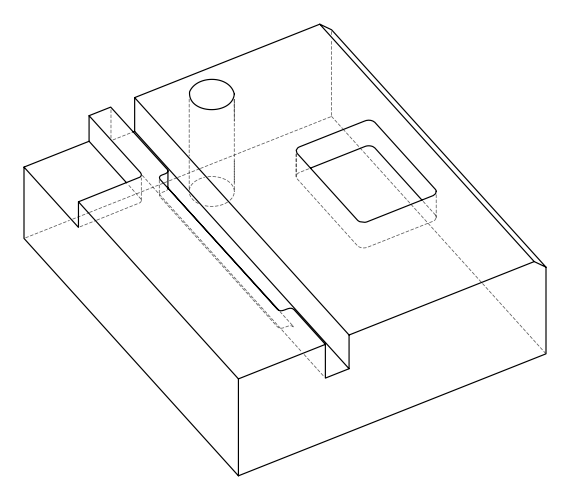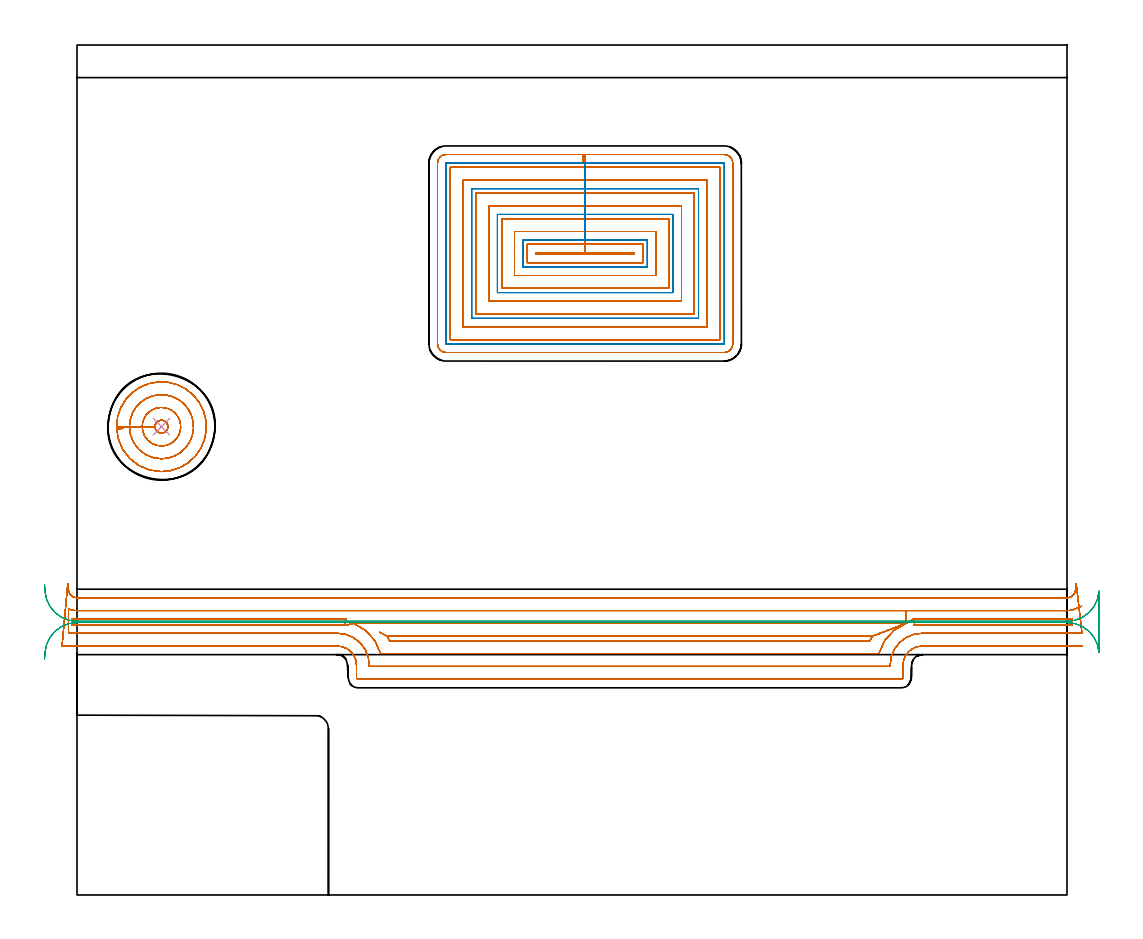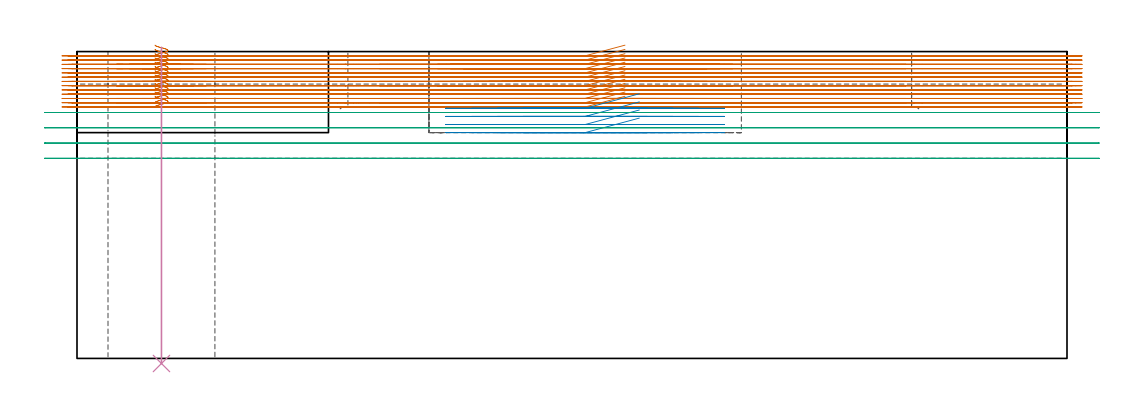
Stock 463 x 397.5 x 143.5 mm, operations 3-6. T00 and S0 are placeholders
(PLAN: 6 operations, 5 tool changes, 245.6 min)
(1 AREA_MILL | FG_CHAMFER_SURFACE | UGT0205_001 | 22.46 min | 53484 mm3)
(2 MILL_CORNER_NOTCH_RECTANGULAR | CORNER_NOTCH_RECTANGULAR | NXT0201_011 | Follow Part, ap 3, ae 75% | 36.43 min | 374526 mm3)
(3 MILL_OPEN_POCKET | POCKET_OPEN | NXT0201_009 | Follow Part, ap 2, ae 75% | 167.72 min | 902905 mm3)
(4 MILL_RECTANGULAR_POCKET | POCKET_RECTANGULAR_STRAIGHT | NXT0201_012 | Follow Part, ap 4, ae 75% | 9.87 min | 175815 mm3)
(5 MILL_RECTANGULAR_SLOT | SLOT_RECTANGULAR | UGT0201_018 | Follow Part, ap 7.5, ae 75% | 8.48 min | 340016 mm3)
(6 INDEXABLE_INSERT_DRILL_THROUGH_HOLE_FROM_SOLID | STEP1HOLE | NXT0302_038 | 0.59 min | 230936 mm3)
(TOOL UGT0205_001 | Chamfer Mill 20 x 3 x 45 deg. | D20 FL50 Z2)
(TOOL NXT0201_011 | ENDMILL 12mm [2P460-1200-NA 1630] | D12 FL38 Z6)
(TOOL NXT0201_009 | ENDMILL 8mm [2P460-0800-NA 1630] | D8 FL26 Z6)
(TOOL NXT0201_012 | ENDMILL 16mm [2P460-1600-NA 1630] | D16 FL38 Z6)
(TOOL UGT0201_018 | End mill 30 mm | D30 FL50 Z4)
(TOOL NXT0302_038 | Index. Insert Drill 50mm [880-D5000L50-04] | D50 PA176 FL200 Z2)
(OP 3 MILL_OPEN_POCKET)
G17 G21 G94 G90
T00 M6
G54
G17 G0 G90 X36.501 Y218.75 S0 M3
G43 Z153.5 H1
Z146.5
G94 G1 X36.609 Y218.161 Z146.339 F250.
X36.835 Y217.6 Z146.177
X37.169 Y217.096 Z146.015
X37.596 Y216.669 Z145.854
X38.1 Y216.335 Z145.692
X38.661 Y216.109 Z145.53
X39.255 Y216. Z145.368
X39.5 Z145.302
X39.745 Z145.236
X40.339 Y216.109 Z145.074
X40.9 Y216.335 Z144.913
X41.404 Y216.669 Z144.751
X41.831 Y217.096 Z144.589
X42.165 Y217.6 Z144.427
X42.391 Y218.161 Z144.265
X42.5 Y218.755 Z144.103
Y219.245 Z143.972
X42.391 Y219.839 Z143.81
X42.165 Y220.4 Z143.648
X41.831 Y220.904 Z143.486
X41.404 Y221.331 Z143.324
X40.9 Y221.665 Z143.162
X40.339 Y221.891 Z143.
X39.745 Y222. Z142.838
X39.5 Z142.772
X39.255 Z142.707
X38.661 Y221.891 Z142.545
X38.1 Y221.665 Z142.383
X37.596 Y221.331 Z142.221
X37.169 Y220.904 Z142.059
X36.835 Y220.4 Z141.897
X36.609 Y219.839 Z141.735
X36.5 Y219.245 Z141.573
Y219. Z141.508
G3 X39.5 Y216. R3. F500.
X36.5 Y219. R-3.
G1 X30.5
G3 X39.5 Y210. R9.
X30.5 Y219. R-9.
G1 X24.5
G3 X39.5 Y204. R15.
X24.5 Y219. R-15.
G1 X18.5
G3 X39.5 Y198. R21.
X18.5 Y219. R-21.
X18.524 Y218. R21.
G1 X21.52 Y218.143 F250.
G0 X36.501 Y218.75 Z144.508
G1 X36.609 Y218.161 Z144.347
X36.835 Y217.6 Z144.185
X37.169 Y217.096 Z144.023
X37.596 Y216.669 Z143.861
X38.1 Y216.335 Z143.699
X38.661 Y216.109 Z143.537
X39.255 Y216. Z143.375
X39.5 Z143.31
X39.745 Z143.244
X40.339 Y216.109 Z143.082
X40.9 Y216.335 Z142.92
X41.404 Y216.669 Z142.758
X41.831 Y217.096 Z142.596
X42.165 Y217.6 Z142.434
X42.391 Y218.161 Z142.273
X42.5 Y218.755 Z142.111
Y219.245 Z141.979
X42.391 Y219.839 Z141.817
X42.165 Y220.4 Z141.655
X41.831 Y220.904 Z141.494
X41.404 Y221.331 Z141.332
X40.9 Y221.665 Z141.17
X40.339 Y221.891 Z141.008
X39.745 Y222. Z140.846
X39.5 Z140.78
X39.255 Z140.714
X38.661 Y221.891 Z140.553
X38.1 Y221.665 Z140.391
X37.596 Y221.331 Z140.229
X37.169 Y220.904 Z140.067
X36.835 Y220.4 Z139.905
X36.609 Y219.839 Z139.743
X36.5 Y219.245 Z139.581
Y219. Z139.515
G3 X39.5 Y216. R3. F500.
X36.5 Y219. R-3.
G1 X30.5
G3 X39.5 Y210. R9.
X30.5 Y219. R-9.
G1 X24.5
G3 X39.5 Y204. R15.
X24.5 Y219. R-15.
G1 X18.5
G3 X39.5 Y198. R21.
X18.5 Y219. R-21.
X18.524 Y218. R21.
G1 X21.52 Y218.143 F250.
G0 X36.501 Y218.75 Z142.515
G1 X36.609 Y218.161 Z142.355
X36.835 Y217.6 Z142.193
X37.169 Y217.096 Z142.031
X37.596 Y216.669 Z141.869
X38.1 Y216.335 Z141.707
X38.661 Y216.109 Z141.545
X39.255 Y216. Z141.383
X39.5 Z141.317
X39.745 Z141.252
X40.339 Y216.109 Z141.09
X40.9 Y216.335 Z140.928
X41.404 Y216.669 Z140.766
X41.831 Y217.096 Z140.604
X42.165 Y217.6 Z140.442
X42.391 Y218.161 Z140.28
X42.5 Y218.755 Z140.118
Y219.245 Z139.987
X42.391 Y219.839 Z139.825
X42.165 Y220.4 Z139.663
X41.831 Y220.904 Z139.501
X41.404 Y221.331 Z139.339
X40.9 Y221.665 Z139.177
X40.339 Y221.891 Z139.015
X39.745 Y222. Z138.854
X39.5 Z138.788
X39.255 Z138.722
X38.661 Y221.891 Z138.56
X38.1 Y221.665 Z138.398
X37.596 Y221.331 Z138.236
X37.169 Y220.904 Z138.074
X36.835 Y220.4 Z137.913
X36.609 Y219.839 Z137.751
X36.5 Y219.245 Z137.589
Y219. Z137.523
G3 X39.5 Y216. R3. F500.
X36.5 Y219. R-3.
G1 X30.5
G3 X39.5 Y210. R9.
X30.5 Y219. R-9.
G1 X24.5
G3 X39.5 Y204. R15.
X24.5 Y219. R-15.
G1 X18.5
G3 X39.5 Y198. R21.
X18.5 Y219. R-21.
X18.524 Y218. R21.
G1 X21.52 Y218.143 F250.
G0 X36.501 Y218.75 Z140.523
G1 X36.609 Y218.161 Z140.362
X36.835 Y217.6 Z140.2
X37.169 Y217.096 Z140.039
X37.596 Y216.669 Z139.877
X38.1 Y216.335 Z139.715
X38.661 Y216.109 Z139.553
X39.255 Y216. Z139.391
X39.5 Z139.325
X39.745 Z139.26
X40.339 Y216.109 Z139.098
X40.9 Y216.335 Z138.936
X41.404 Y216.669 Z138.774
X41.831 Y217.096 Z138.612
X42.165 Y217.6 Z138.45
X42.391 Y218.161 Z138.288
X42.5 Y218.755 Z138.126
Y219.245 Z137.995
X42.391 Y219.839 Z137.833
X42.165 Y220.4 Z137.671
X41.831 Y220.904 Z137.509
X41.404 Y221.331 Z137.347
X40.9 Y221.665 Z137.185
X40.339 Y221.891 Z137.023
X39.745 Y222. Z136.861
X39.5 Z136.796
X39.255 Z136.73
X38.661 Y221.891 Z136.568
X38.1 Y221.665 Z136.406
X37.596 Y221.331 Z136.244
X37.169 Y220.904 Z136.082
X36.835 Y220.4 Z135.92
X36.609 Y219.839 Z135.758
X36.5 Y219.245 Z135.596
Y219. Z135.531
G3 X39.5 Y216. R3. F500.
X36.5 Y219. R-3.
G1 X30.5
G3 X39.5 Y210. R9.
X30.5 Y219. R-9.
G1 X24.5
G3 X39.5 Y204. R15.
X24.5 Y219. R-15.
G1 X18.5
G3 X39.5 Y198. R21.
X18.5 Y219. R-21.
X18.524 Y218. R21.
G1 X21.52 Y218.143 F250.
G0 X36.501 Y218.75 Z138.531
G1 X36.609 Y218.161 Z138.37
X36.835 Y217.6 Z138.208
X37.169 Y217.096 Z138.046
X37.596 Y216.669 Z137.884
X38.1 Y216.335 Z137.722
X38.661 Y216.109 Z137.561
X39.255 Y216. Z137.399
X39.5 Z137.333
X39.745 Z137.267
X40.339 Y216.109 Z137.105
X40.9 Y216.335 Z136.943
X41.404 Y216.669 Z136.781
X41.831 Y217.096 Z136.62
X42.165 Y217.6 Z136.458
X42.391 Y218.161 Z136.296
X42.5 Y218.755 Z136.134
Y219.245 Z136.002
X42.391 Y219.839 Z135.84
X42.165 Y220.4 Z135.679
X41.831 Y220.904 Z135.517
X41.404 Y221.331 Z135.355
X40.9 Y221.665 Z135.193
X40.339 Y221.891 Z135.031
X39.745 Y222. Z134.869
X39.5 Z134.803
X39.255 Z134.738
X38.661 Y221.891 Z134.576
X38.1 Y221.665 Z134.414
X37.596 Y221.331 Z134.252
X37.169 Y220.904 Z134.09
X36.835 Y220.4 Z133.928
X36.609 Y219.839 Z133.766
X36.5 Y219.245 Z133.604
Y219. Z133.538
G3 X39.5 Y216. R3. F500.
X36.5 Y219. R-3.
G1 X30.5
G3 X39.5 Y210. R9.
X30.5 Y219. R-9.
G1 X24.5
G3 X39.5 Y204. R15.
X24.5 Y219. R-15.
G1 X18.5
G3 X39.5 Y198. R21.
X18.5 Y219. R-21.
X18.524 Y218. R21.
G1 X21.52 Y218.143 F250.
G0 X36.501 Y218.75 Z136.538
G1 X36.609 Y218.161 Z136.378
X36.835 Y217.6 Z136.216
X37.169 Y217.096 Z136.054
X37.596 Y216.669 Z135.892
X38.1 Y216.335 Z135.73
X38.661 Y216.109 Z135.568
X39.255 Y216. Z135.406
X39.5 Z135.341
X39.745 Z135.275
X40.339 Y216.109 Z135.113
X40.9 Y216.335 Z134.951
X41.404 Y216.669 Z134.789
X41.831 Y217.096 Z134.627
X42.165 Y217.6 Z134.465
X42.391 Y218.161 Z134.303
X42.5 Y218.755 Z134.141
Y219.245 Z134.01
X42.391 Y219.839 Z133.848
X42.165 Y220.4 Z133.686
X41.831 Y220.904 Z133.524
X41.404 Y221.331 Z133.362
X40.9 Y221.665 Z133.2
X40.339 Y221.891 Z133.039
X39.745 Y222. Z132.877
X39.5 Z132.811
X39.255 Z132.745
X38.661 Y221.891 Z132.583
X38.1 Y221.665 Z132.421
X37.596 Y221.331 Z132.259
X37.169 Y220.904 Z132.098
X36.835 Y220.4 Z131.936
X36.609 Y219.839 Z131.774
X36.5 Y219.245 Z131.612
Y219. Z131.546
G3 X39.5 Y216. R3. F500.
X36.5 Y219. R-3.
G1 X30.5
G3 X39.5 Y210. R9.
X30.5 Y219. R-9.
G1 X24.5
G3 X39.5 Y204. R15.
X24.5 Y219. R-15.
G1 X18.5
G3 X39.5 Y198. R21.
X18.5 Y219. R-21.
X18.524 Y218. R21.
G1 X21.52 Y218.143 F250.
G0 X36.501 Y218.75 Z134.546
G1 X36.609 Y218.161 Z134.386
X36.835 Y217.6 Z134.224
X37.169 Y217.096 Z134.062
X37.596 Y216.669 Z133.9
X38.1 Y216.335 Z133.738
X38.661 Y216.109 Z133.576
X39.255 Y216. Z133.414
X39.5 Z133.348
X39.745 Z133.283
X40.339 Y216.109 Z133.121
X40.9 Y216.335 Z132.959
X41.404 Y216.669 Z132.797
X41.831 Y217.096 Z132.635
X42.165 Y217.6 Z132.473
X42.391 Y218.161 Z132.311
X42.5 Y218.755 Z132.149
Y219.245 Z132.018
X42.391 Y219.839 Z131.856
X42.165 Y220.4 Z131.694
X41.831 Y220.904 Z131.532
X41.404 Y221.331 Z131.37
X40.9 Y221.665 Z131.208
X40.339 Y221.891 Z131.046
X39.745 Y222. Z130.884
X39.5 Z130.819
X39.255 Z130.753
X38.661 Y221.891 Z130.591
X38.1 Y221.665 Z130.429
X37.596 Y221.331 Z130.267
X37.169 Y220.904 Z130.105
X36.835 Y220.4 Z129.943
X36.609 Y219.839 Z129.781
X36.5 Y219.245 Z129.619
Y219. Z129.554
G3 X39.5 Y216. R3. F500.
X36.5 Y219. R-3.
G1 X30.5
G3 X39.5 Y210. R9.
X30.5 Y219. R-9.
G1 X24.5
G3 X39.5 Y204. R15.
X24.5 Y219. R-15.
G1 X18.5
G3 X39.5 Y198. R21.
X18.5 Y219. R-21.
X18.524 Y218. R21.
G1 X21.52 Y218.143 F250.
G0 X36.501 Y218.75 Z132.554
G1 X36.609 Y218.161 Z132.393
X36.835 Y217.6 Z132.231
X37.169 Y217.096 Z132.069
X37.596 Y216.669 Z131.907
X38.1 Y216.335 Z131.746
X38.661 Y216.109 Z131.584
X39.255 Y216. Z131.422
X39.5 Z131.356
X39.745 Z131.29
X40.339 Y216.109 Z131.128
X40.9 Y216.335 Z130.966
X41.404 Y216.669 Z130.805
X41.831 Y217.096 Z130.643
X42.165 Y217.6 Z130.481
X42.391 Y218.161 Z130.319
X42.5 Y218.755 Z130.157
Y219.245 Z130.025
X42.391 Y219.839 Z129.864
X42.165 Y220.4 Z129.702
X41.831 Y220.904 Z129.54
X41.404 Y221.331 Z129.378
X40.9 Y221.665 Z129.216
X40.339 Y221.891 Z129.054
X39.745 Y222. Z128.892
X39.5 Z128.826
X39.255 Z128.761
X38.661 Y221.891 Z128.599
X38.1 Y221.665 Z128.437
X37.596 Y221.331 Z128.275
X37.169 Y220.904 Z128.113
X36.835 Y220.4 Z127.951
X36.609 Y219.839 Z127.789
X36.5 Y219.245 Z127.627
Y219. Z127.562
G3 X39.5 Y216. R3. F500.
X36.5 Y219. R-3.
G1 X30.5
G3 X39.5 Y210. R9.
X30.5 Y219. R-9.
G1 X24.5
G3 X39.5 Y204. R15.
X24.5 Y219. R-15.
G1 X18.5
G3 X39.5 Y198. R21.
X18.5 Y219. R-21.
X18.524 Y218. R21.
G1 X21.52 Y218.143 F250.
G0 X36.501 Y218.75 Z130.562
G1 X36.609 Y218.161 Z130.401
X36.835 Y217.6 Z130.239
X37.169 Y217.096 Z130.077
X37.596 Y216.669 Z129.915
X38.1 Y216.335 Z129.753
X38.661 Y216.109 Z129.591
X39.255 Y216. Z129.429
X39.5 Z129.364
X39.745 Z129.298
X40.339 Y216.109 Z129.136
X40.9 Y216.335 Z128.974
X41.404 Y216.669 Z128.812
X41.831 Y217.096 Z128.65
X42.165 Y217.6 Z128.488
X42.391 Y218.161 Z128.326
X42.5 Y218.755 Z128.165
Y219.245 Z128.033
X42.391 Y219.839 Z127.871
X42.165 Y220.4 Z127.709
X41.831 Y220.904 Z127.547
X41.404 Y221.331 Z127.385
X40.9 Y221.665 Z127.224
X40.339 Y221.891 Z127.062
X39.745 Y222. Z126.9
X39.5 Z126.834
X39.255 Z126.768
X38.661 Y221.891 Z126.606
X38.1 Y221.665 Z126.445
X37.596 Y221.331 Z126.283
X37.169 Y220.904 Z126.121
X36.835 Y220.4 Z125.959
X36.609 Y219.839 Z125.797
X36.5 Y219.245 Z125.635
Y219. Z125.569
G3 X39.5 Y216. R3. F500.
X36.5 Y219. R-3.
G1 X30.5
G3 X39.5 Y210. R9.
X30.5 Y219. R-9.
G1 X24.5
G3 X39.5 Y204. R15.
X24.5 Y219. R-15.
G1 X18.5
G3 X39.5 Y198. R21.
X18.5 Y219. R-21.
X18.524 Y218. R21.
G1 X21.52 Y218.143 F250.
G0 X36.501 Y218.75 Z128.569
G1 X36.609 Y218.161 Z128.409
X36.835 Y217.6 Z128.247
X37.169 Y217.096 Z128.085
X37.596 Y216.669 Z127.923
X38.1 Y216.335 Z127.761
X38.661 Y216.109 Z127.599
X39.255 Y216. Z127.437
X39.5 Z127.371
X39.745 Z127.306
X40.339 Y216.109 Z127.144
X40.9 Y216.335 Z126.982
X41.404 Y216.669 Z126.82
X41.831 Y217.096 Z126.658
X42.165 Y217.6 Z126.496
X42.391 Y218.161 Z126.334
X42.5 Y218.755 Z126.172
Y219.245 Z126.041
X42.391 Y219.839 Z125.879
X42.165 Y220.4 Z125.717
X41.831 Y220.904 Z125.555
X41.404 Y221.331 Z125.393
X40.9 Y221.665 Z125.231
X40.339 Y221.891 Z125.069
X39.745 Y222. Z124.907
X39.5 Z124.842
X39.255 Z124.776
X38.661 Y221.891 Z124.614
X38.1 Y221.665 Z124.452
X37.596 Y221.331 Z124.29
X37.169 Y220.904 Z124.128
X36.835 Y220.4 Z123.966
X36.609 Y219.839 Z123.805
X36.5 Y219.245 Z123.643
Y219. Z123.577
G3 X39.5 Y216. R3. F500.
X36.5 Y219. R-3.
G1 X30.5
G3 X39.5 Y210. R9.
X30.5 Y219. R-9.
G1 X24.5
G3 X39.5 Y204. R15.
X24.5 Y219. R-15.
G1 X18.5
G3 X39.5 Y198. R21.
X18.5 Y219. R-21.
X18.524 Y218. R21.
G1 X21.52 Y218.143 F250.
G0 X36.501 Y218.75 Z126.577
G1 X36.609 Y218.161 Z126.416
X36.835 Y217.6 Z126.254
X37.169 Y217.096 Z126.092
X37.596 Y216.669 Z125.931
X38.1 Y216.335 Z125.769
X38.661 Y216.109 Z125.607
X39.255 Y216. Z125.445
X39.5 Z125.379
X39.745 Z125.313
X40.339 Y216.109 Z125.151
X40.9 Y216.335 Z124.99
X41.404 Y216.669 Z124.828
X41.831 Y217.096 Z124.666
X42.165 Y217.6 Z124.504
X42.391 Y218.161 Z124.342
X42.5 Y218.755 Z124.18
Y219.245 Z124.049
X42.391 Y219.839 Z123.887
X42.165 Y220.4 Z123.725
X41.831 Y220.904 Z123.563
X41.404 Y221.331 Z123.401
X40.9 Y221.665 Z123.239
X40.339 Y221.891 Z123.077
X39.745 Y222. Z122.915
X39.5 Z122.849
X39.255 Z122.784
X38.661 Y221.891 Z122.622
X38.1 Y221.665 Z122.46
X37.596 Y221.331 Z122.298
X37.169 Y220.904 Z122.136
X36.835 Y220.4 Z121.974
X36.609 Y219.839 Z121.812
X36.5 Y219.245 Z121.65
Y219. Z121.585
G3 X39.5 Y216. R3. F500.
X36.5 Y219. R-3.
G1 X30.5
G3 X39.5 Y210. R9.
X30.5 Y219. R-9.
G1 X24.5
G3 X39.5 Y204. R15.
X24.5 Y219. R-15.
G1 X18.5
G3 X39.5 Y198. R21.
X18.5 Y219. R-21.
X18.524 Y218. R21.
G1 X21.52 Y218.143 F250.
G0 X36.501 Y218.75 Z124.585
G1 X36.609 Y218.161 Z124.424
X36.835 Y217.6 Z124.262
X37.169 Y217.096 Z124.1
X37.596 Y216.669 Z123.938
X38.1 Y216.335 Z123.776
X38.661 Y216.109 Z123.614
X39.255 Y216. Z123.452
X39.5 Z123.387
X39.745 Z123.321
X40.339 Y216.109 Z123.159
X40.9 Y216.335 Z122.997
X41.404 Y216.669 Z122.835
X41.831 Y217.096 Z122.673
X42.165 Y217.6 Z122.511
X42.391 Y218.161 Z122.35
X42.5 Y218.755 Z122.188
Y219.245 Z122.056
X42.391 Y219.839 Z121.894
X42.165 Y220.4 Z121.732
X41.831 Y220.904 Z121.571
X41.404 Y221.331 Z121.409
X40.9 Y221.665 Z121.247
X40.339 Y221.891 Z121.085
X39.745 Y222. Z120.923
X39.5 Z120.857
X39.255 Z120.791
X38.661 Y221.891 Z120.63
X38.1 Y221.665 Z120.468
X37.596 Y221.331 Z120.306
X37.169 Y220.904 Z120.144
X36.835 Y220.4 Z119.982
X36.609 Y219.839 Z119.82
X36.5 Y219.245 Z119.658
Y219. Z119.592
G3 X39.5 Y216. R3. F500.
X36.5 Y219. R-3.
G1 X30.5
G3 X39.5 Y210. R9.
X30.5 Y219. R-9.
G1 X24.5
G3 X39.5 Y204. R15.
X24.5 Y219. R-15.
G1 X18.5
G3 X39.5 Y198. R21.
X18.5 Y219. R-21.
X18.524 Y218. R21.
G1 X21.52 Y218.143 F250.
G0 X36.501 Y218.75 Z122.592
G1 X36.609 Y218.161 Z122.432
X36.835 Y217.6 Z122.27
X37.169 Y217.096 Z122.108
X37.596 Y216.669 Z121.946
X38.1 Y216.335 Z121.784
X38.661 Y216.109 Z121.622
X39.255 Y216. Z121.46
X39.5 Z121.394
X39.745 Z121.329
X40.339 Y216.109 Z121.167
X40.9 Y216.335 Z121.005
X41.404 Y216.669 Z120.843
X41.831 Y217.096 Z120.681
X42.165 Y217.6 Z120.519
X42.391 Y218.161 Z120.357
X42.5 Y218.755 Z120.195
Y219.245 Z120.064
X42.391 Y219.839 Z119.902
X42.165 Y220.4 Z119.74
X41.831 Y220.904 Z119.578
X41.404 Y221.331 Z119.416
X40.9 Y221.665 Z119.254
X40.339 Y221.891 Z119.092
X39.745 Y222. Z118.931
X39.5 Z118.865
X39.255 Z118.799
X38.661 Y221.891 Z118.637
X38.1 Y221.665 Z118.475
X37.596 Y221.331 Z118.313
X37.169 Y220.904 Z118.151
X36.835 Y220.4 Z117.99
X36.609 Y219.839 Z117.828
X36.5 Y219.245 Z117.666
Y219. Z117.6
G3 X39.5 Y216. R3. F500.
X36.5 Y219. R-3.
G1 X30.5
G3 X39.5 Y210. R9.
X30.5 Y219. R-9.
G1 X24.5
G3 X39.5 Y204. R15.
X24.5 Y219. R-15.
G1 X18.5
G3 X39.5 Y198. R21.
X18.5 Y219. R-21.
X18.524 Y218. R21.
G1 X21.52 Y218.143 F250.
G0 Z153.5
X256.282 Y300.3
Z146.5
G1 X237.65 Z141.508
X214.6 F500.
Y299.7
X260.7
Y300.3
X237.65
Y304.3
X210.6
Y295.7
X264.7
Y304.3
X237.65
Y310.3
X204.6
Y289.7
X270.7
Y310.3
X237.65
Y316.3
X198.6
Y283.7
X276.7
Y316.3
X237.65
Y322.3
X192.6
Y277.7
X282.7
Y322.3
X237.65
Y328.3
X186.6
Y271.7
X288.7
Y328.3
X237.65
Y334.3
X180.6
Y265.7
X294.7
Y334.3
X237.65
Y340.3
X174.6
Y259.7
X300.7
Y340.3
X237.65
Y346.3
X172.7
G3 X168.6 Y342.2 R4.1
G1 Y257.8
G3 X172.7 Y253.7 R4.1
G1 X302.6
G3 X306.7 Y257.8 R4.1
G1 Y342.2
G3 X302.6 Y346.3 R4.1
G1 X237.65
X236.65
Y343.3 F250.
G0 X256.282 Y300.3 Z144.508
G1 X237.65 Z139.515
X214.6 F500.
Y299.7
X260.7
Y300.3
X237.65
Y304.3
X210.6
Y295.7
X264.7
Y304.3
X237.65
Y310.3
X204.6
Y289.7
X270.7
Y310.3
X237.65
Y316.3
X198.6
Y283.7
X276.7
Y316.3
X237.65
Y322.3
X192.6
Y277.7
X282.7
Y322.3
X237.65
Y328.3
X186.6
Y271.7
X288.7
Y328.3
X237.65
Y334.3
X180.6
Y265.7
X294.7
Y334.3
X237.65
Y340.3
X174.6
Y259.7
X300.7
Y340.3
X237.65
Y346.3
X172.7
G3 X168.6 Y342.2 R4.1
G1 Y257.8
G3 X172.7 Y253.7 R4.1
G1 X302.6
G3 X306.7 Y257.8 R4.1
G1 Y342.2
G3 X302.6 Y346.3 R4.1
G1 X237.65
X236.65
Y343.3 F250.
G0 X256.282 Y300.3 Z142.515
G1 X237.65 Z137.523
X214.6 F500.
Y299.7
X260.7
Y300.3
X237.65
Y304.3
X210.6
Y295.7
X264.7
Y304.3
X237.65
Y310.3
X204.6
Y289.7
X270.7
Y310.3
X237.65
Y316.3
X198.6
Y283.7
X276.7
Y316.3
X237.65
Y322.3
X192.6
Y277.7
X282.7
Y322.3
X237.65
Y328.3
X186.6
Y271.7
X288.7
Y328.3
X237.65
Y334.3
X180.6
Y265.7
X294.7
Y334.3
X237.65
Y340.3
X174.6
Y259.7
X300.7
Y340.3
X237.65
Y346.3
X172.7
G3 X168.6 Y342.2 R4.1
G1 Y257.8
G3 X172.7 Y253.7 R4.1
G1 X302.6
G3 X306.7 Y257.8 R4.1
G1 Y342.2
G3 X302.6 Y346.3 R4.1
G1 X237.65
X236.65
Y343.3 F250.
G0 X256.282 Y300.3 Z140.523
G1 X237.65 Z135.531
X214.6 F500.
Y299.7
X260.7
Y300.3
X237.65
Y304.3
X210.6
Y295.7
X264.7
Y304.3
X237.65
Y310.3
X204.6
Y289.7
X270.7
Y310.3
X237.65
Y316.3
X198.6
Y283.7
X276.7
Y316.3
X237.65
Y322.3
X192.6
Y277.7
X282.7
Y322.3
X237.65
Y328.3
X186.6
Y271.7
X288.7
Y328.3
X237.65
Y334.3
X180.6
Y265.7
X294.7
Y334.3
X237.65
Y340.3
X174.6
Y259.7
X300.7
Y340.3
X237.65
Y346.3
X172.7
G3 X168.6 Y342.2 R4.1
G1 Y257.8
G3 X172.7 Y253.7 R4.1
G1 X302.6
G3 X306.7 Y257.8 R4.1
G1 Y342.2
G3 X302.6 Y346.3 R4.1
G1 X237.65
X236.65
Y343.3 F250.
G0 X256.282 Y300.3 Z138.531
G1 X237.65 Z133.538
X214.6 F500.
Y299.7
X260.7
Y300.3
X237.65
Y304.3
X210.6
Y295.7
X264.7
Y304.3
X237.65
Y310.3
X204.6
Y289.7
X270.7
Y310.3
X237.65
Y316.3
X198.6
Y283.7
X276.7
Y316.3
X237.65
Y322.3
X192.6
Y277.7
X282.7
Y322.3
X237.65
Y328.3
X186.6
Y271.7
X288.7
Y328.3
X237.65
Y334.3
X180.6
Y265.7
X294.7
Y334.3
X237.65
Y340.3
X174.6
Y259.7
X300.7
Y340.3
X237.65
Y346.3
X172.7
G3 X168.6 Y342.2 R4.1
G1 Y257.8
G3 X172.7 Y253.7 R4.1
G1 X302.6
G3 X306.7 Y257.8 R4.1
G1 Y342.2
G3 X302.6 Y346.3 R4.1
G1 X237.65
X236.65
Y343.3 F250.
G0 X256.282 Y300.3 Z136.538
G1 X237.65 Z131.546
X214.6 F500.
Y299.7
X260.7
Y300.3
X237.65
Y304.3
X210.6
Y295.7
X264.7
Y304.3
X237.65
Y310.3
X204.6
Y289.7
X270.7
Y310.3
X237.65
Y316.3
X198.6
Y283.7
X276.7
Y316.3
X237.65
Y322.3
X192.6
Y277.7
X282.7
Y322.3
X237.65
Y328.3
X186.6
Y271.7
X288.7
Y328.3
X237.65
Y334.3
X180.6
Y265.7
X294.7
Y334.3
X237.65
Y340.3
X174.6
Y259.7
X300.7
Y340.3
X237.65
Y346.3
X172.7
G3 X168.6 Y342.2 R4.1
G1 Y257.8
G3 X172.7 Y253.7 R4.1
G1 X302.6
G3 X306.7 Y257.8 R4.1
G1 Y342.2
G3 X302.6 Y346.3 R4.1
G1 X237.65
X236.65
Y343.3 F250.
G0 X256.282 Y300.3 Z134.546
G1 X237.65 Z129.554
X214.6 F500.
Y299.7
X260.7
Y300.3
X237.65
Y304.3
X210.6
Y295.7
X264.7
Y304.3
X237.65
Y310.3
X204.6
Y289.7
X270.7
Y310.3
X237.65
Y316.3
X198.6
Y283.7
X276.7
Y316.3
X237.65
Y322.3
X192.6
Y277.7
X282.7
Y322.3
X237.65
Y328.3
X186.6
Y271.7
X288.7
Y328.3
X237.65
Y334.3
X180.6
Y265.7
X294.7
Y334.3
X237.65
Y340.3
X174.6
Y259.7
X300.7
Y340.3
X237.65
Y346.3
X172.7
G3 X168.6 Y342.2 R4.1
G1 Y257.8
G3 X172.7 Y253.7 R4.1
G1 X302.6
G3 X306.7 Y257.8 R4.1
G1 Y342.2
G3 X302.6 Y346.3 R4.1
G1 X237.65
X236.65
Y343.3 F250.
G0 X256.282 Y300.3 Z132.554
G1 X237.65 Z127.562
X214.6 F500.
Y299.7
X260.7
Y300.3
X237.65
Y304.3
X210.6
Y295.7
X264.7
Y304.3
X237.65
Y310.3
X204.6
Y289.7
X270.7
Y310.3
X237.65
Y316.3
X198.6
Y283.7
X276.7
Y316.3
X237.65
Y322.3
X192.6
Y277.7
X282.7
Y322.3
X237.65
Y328.3
X186.6
Y271.7
X288.7
Y328.3
X237.65
Y334.3
X180.6
Y265.7
X294.7
Y334.3
X237.65
Y340.3
X174.6
Y259.7
X300.7
Y340.3
X237.65
Y346.3
X172.7
G3 X168.6 Y342.2 R4.1
G1 Y257.8
G3 X172.7 Y253.7 R4.1
G1 X302.6
G3 X306.7 Y257.8 R4.1
G1 Y342.2
G3 X302.6 Y346.3 R4.1
G1 X237.65
X236.65
Y343.3 F250.
G0 X256.282 Y300.3 Z130.562
G1 X237.65 Z125.569
X214.6 F500.
Y299.7
X260.7
Y300.3
X237.65
Y304.3
X210.6
Y295.7
X264.7
Y304.3
X237.65
Y310.3
X204.6
Y289.7
X270.7
Y310.3
X237.65
Y316.3
X198.6
Y283.7
X276.7
Y316.3
X237.65
Y322.3
X192.6
Y277.7
X282.7
Y322.3
X237.65
Y328.3
X186.6
Y271.7
X288.7
Y328.3
X237.65
Y334.3
X180.6
Y265.7
X294.7
Y334.3
X237.65
Y340.3
X174.6
Y259.7
X300.7
Y340.3
X237.65
Y346.3
X172.7
G3 X168.6 Y342.2 R4.1
G1 Y257.8
G3 X172.7 Y253.7 R4.1
G1 X302.6
G3 X306.7 Y257.8 R4.1
G1 Y342.2
G3 X302.6 Y346.3 R4.1
G1 X237.65
X236.65
Y343.3 F250.
G0 X256.282 Y300.3 Z128.569
G1 X237.65 Z123.577
X214.6 F500.
Y299.7
X260.7
Y300.3
X237.65
Y304.3
X210.6
Y295.7
X264.7
Y304.3
X237.65
Y310.3
X204.6
Y289.7
X270.7
Y310.3
X237.65
Y316.3
X198.6
Y283.7
X276.7
Y316.3
X237.65
Y322.3
X192.6
Y277.7
X282.7
Y322.3
X237.65
Y328.3
X186.6
Y271.7
X288.7
Y328.3
X237.65
Y334.3
X180.6
Y265.7
X294.7
Y334.3
X237.65
Y340.3
X174.6
Y259.7
X300.7
Y340.3
X237.65
Y346.3
X172.7
G3 X168.6 Y342.2 R4.1
G1 Y257.8
G3 X172.7 Y253.7 R4.1
G1 X302.6
G3 X306.7 Y257.8 R4.1
G1 Y342.2
G3 X302.6 Y346.3 R4.1
G1 X237.65
X236.65
Y343.3 F250.
G0 X256.282 Y300.3 Z126.577
G1 X237.65 Z121.585
X214.6 F500.
Y299.7
X260.7
Y300.3
X237.65
Y304.3
X210.6
Y295.7
X264.7
Y304.3
X237.65
Y310.3
X204.6
Y289.7
X270.7
Y310.3
X237.65
Y316.3
X198.6
Y283.7
X276.7
Y316.3
X237.65
Y322.3
X192.6
Y277.7
X282.7
Y322.3
X237.65
Y328.3
X186.6
Y271.7
X288.7
Y328.3
X237.65
Y334.3
X180.6
Y265.7
X294.7
Y334.3
X237.65
Y340.3
X174.6
Y259.7
X300.7
Y340.3
X237.65
Y346.3
X172.7
G3 X168.6 Y342.2 R4.1
G1 Y257.8
G3 X172.7 Y253.7 R4.1
G1 X302.6
G3 X306.7 Y257.8 R4.1
G1 Y342.2
G3 X302.6 Y346.3 R4.1
G1 X237.65
X236.65
Y343.3 F250.
G0 X256.282 Y300.3 Z124.585
G1 X237.65 Z119.592
X214.6 F500.
Y299.7
X260.7
Y300.3
X237.65
Y304.3
X210.6
Y295.7
X264.7
Y304.3
X237.65
Y310.3
X204.6
Y289.7
X270.7
Y310.3
X237.65
Y316.3
X198.6
Y283.7
X276.7
Y316.3
X237.65
Y322.3
X192.6
Y277.7
X282.7
Y322.3
X237.65
Y328.3
X186.6
Y271.7
X288.7
Y328.3
X237.65
Y334.3
X180.6
Y265.7
X294.7
Y334.3
X237.65
Y340.3
X174.6
Y259.7
X300.7
Y340.3
X237.65
Y346.3
X172.7
G3 X168.6 Y342.2 R4.1
G1 Y257.8
G3 X172.7 Y253.7 R4.1
G1 X302.6
G3 X306.7 Y257.8 R4.1
G1 Y342.2
G3 X302.6 Y346.3 R4.1
G1 X237.65
X236.65
Y343.3 F250.
G0 X256.282 Y300.3 Z122.592
G1 X237.65 Z117.6
X214.6 F500.
Y299.7
X260.7
Y300.3
X237.65
Y304.3
X210.6
Y295.7
X264.7
Y304.3
X237.65
Y310.3
X204.6
Y289.7
X270.7
Y310.3
X237.65
Y316.3
X198.6
Y283.7
X276.7
Y316.3
X237.65
Y322.3
X192.6
Y277.7
X282.7
Y322.3
X237.65
Y328.3
X186.6
Y271.7
X288.7
Y328.3
X237.65
Y334.3
X180.6
Y265.7
X294.7
Y334.3
X237.65
Y340.3
X174.6
Y259.7
X300.7
Y340.3
X237.65
Y346.3
X172.7
G3 X168.6 Y342.2 R4.1
G1 Y257.8
G3 X172.7 Y253.7 R4.1
G1 X302.6
G3 X306.7 Y257.8 R4.1
G1 Y342.2
G3 X302.6 Y346.3 R4.1
G1 X237.65
X236.65
Y343.3 F250.
G0 Z153.5
X469.75 Y135.035
Z141.508
G1 X467. Y133.835
G2 X463. Y133. R10. F500.
G1 X387.679
Y127.
X391.143 Y129.
X463.
G3 X465.229 Y129.179 R14.
X465.545 Y126.4 R4.
G1 X395.2
G3 X391.564 Y126.047 R18.9
X391.143 Y129. R4.
G1 X387.679 Y127.
X371.933 Y121.
X145.067
X141.455 Y122.921
X145.067 Y121.
G2 X146.165 Y118.9 R26.9
G1 X370.835
G2 X371.933 Y121. R26.9
G1 X387.679 Y127.
X129.321
X125.436 Y126.047
G3 X121.8 Y126.4 R18.9
G1 X-2.545
G3 X-2.229 Y129.179 R4.
X0. Y129. R14.
G1 X125.857
G3 X125.436 Y126.047 R4.
G1 X129.321 Y127.
G2 X141.99 Y112.9 R20.9
G1 X375.01
G2 X387.679 Y127. R20.9
G1 Y133.
X0.
G2 X-4. Y133.835 R10.
G1 Y122.4
X121.8
G2 X136.7 Y107.5 R14.9
G1 Y106.9
X380.3
Y107.5
G2 X395.2 Y122.4 R14.9
G1 X467.
X470. F250.
X467.337 Y145.489
X466.97 Y142.511
G2 X463. Y139. R4. F500.
G1 X0.
G2 X-3.97 Y142.511 R4.
G1 X-4.337 Y145.489 F250.
X-7. Y116.4
X-4.
X121.8 F500.
G2 X130.7 Y107.5 R8.9
G1 Y101.8
G3 X131.6 Y100.9 R0.9
G1 X385.4
G3 X386.3 Y101.8 R0.9
G1 Y107.5
G2 X395.2 Y116.4 R8.9
G1 X467.
X470. F250.
G0 X469.75 Y135.035 Z139.515
G1 X467. Y133.835
G2 X463. Y133. R10. F500.
G1 X387.679
Y127.
X391.143 Y129.
X463.
G3 X465.229 Y129.179 R14.
X465.545 Y126.4 R4.
G1 X395.2
G3 X391.564 Y126.047 R18.9
X391.143 Y129. R4.
G1 X387.679 Y127.
X371.933 Y121.
X145.067
X141.455 Y122.921
X145.067 Y121.
G2 X146.165 Y118.9 R26.9
G1 X370.835
G2 X371.933 Y121. R26.9
G1 X387.679 Y127.
X129.321
X125.436 Y126.047
G3 X121.8 Y126.4 R18.9
G1 X-2.545
G3 X-2.229 Y129.179 R4.
X0. Y129. R14.
G1 X125.857
G3 X125.436 Y126.047 R4.
G1 X129.321 Y127.
G2 X141.99 Y112.9 R20.9
G1 X375.01
G2 X387.679 Y127. R20.9
G1 Y133.
X0.
G2 X-4. Y133.835 R10.
G1 Y122.4
X121.8
G2 X136.7 Y107.5 R14.9
G1 Y106.9
X380.3
Y107.5
G2 X395.2 Y122.4 R14.9
G1 X467.
X470. F250.
X467.337 Y145.489
X466.97 Y142.511
G2 X463. Y139. R4. F500.
G1 X0.
G2 X-3.97 Y142.511 R4.
G1 X-4.337 Y145.489 F250.
X-7. Y116.4
X-4.
X121.8 F500.
G2 X130.7 Y107.5 R8.9
G1 Y101.8
G3 X131.6 Y100.9 R0.9
G1 X385.4
G3 X386.3 Y101.8 R0.9
G1 Y107.5
G2 X395.2 Y116.4 R8.9
G1 X467.
X470. F250.
G0 X469.75 Y135.035 Z137.523
G1 X467. Y133.835
G2 X463. Y133. R10. F500.
G1 X387.679
Y127.
X391.143 Y129.
X463.
G3 X465.229 Y129.179 R14.
X465.545 Y126.4 R4.
G1 X395.2
G3 X391.564 Y126.047 R18.9
X391.143 Y129. R4.
G1 X387.679 Y127.
X371.933 Y121.
X145.067
X141.455 Y122.921
X145.067 Y121.
G2 X146.165 Y118.9 R26.9
G1 X370.835
G2 X371.933 Y121. R26.9
G1 X387.679 Y127.
X129.321
X125.436 Y126.047
G3 X121.8 Y126.4 R18.9
G1 X-2.545
G3 X-2.229 Y129.179 R4.
X0. Y129. R14.
G1 X125.857
G3 X125.436 Y126.047 R4.
G1 X129.321 Y127.
G2 X141.99 Y112.9 R20.9
G1 X375.01
G2 X387.679 Y127. R20.9
G1 Y133.
X0.
G2 X-4. Y133.835 R10.
G1 Y122.4
X121.8
G2 X136.7 Y107.5 R14.9
G1 Y106.9
X380.3
Y107.5
G2 X395.2 Y122.4 R14.9
G1 X467.
X470. F250.
X467.337 Y145.489
X466.97 Y142.511
G2 X463. Y139. R4. F500.
G1 X0.
G2 X-3.97 Y142.511 R4.
G1 X-4.337 Y145.489 F250.
X-7. Y116.4
X-4.
X121.8 F500.
G2 X130.7 Y107.5 R8.9
G1 Y101.8
G3 X131.6 Y100.9 R0.9
G1 X385.4
G3 X386.3 Y101.8 R0.9
G1 Y107.5
G2 X395.2 Y116.4 R8.9
G1 X467.
X470. F250.
G0 X469.75 Y135.035 Z135.531
G1 X467. Y133.835
G2 X463. Y133. R10. F500.
G1 X387.679
Y127.
X391.143 Y129.
X463.
G3 X465.229 Y129.179 R14.
X465.545 Y126.4 R4.
G1 X395.2
G3 X391.564 Y126.047 R18.9
X391.143 Y129. R4.
G1 X387.679 Y127.
X371.933 Y121.
X145.067
X141.455 Y122.921
X145.067 Y121.
G2 X146.165 Y118.9 R26.9
G1 X370.835
G2 X371.933 Y121. R26.9
G1 X387.679 Y127.
X129.321
X125.436 Y126.047
G3 X121.8 Y126.4 R18.9
G1 X-2.545
G3 X-2.229 Y129.179 R4.
X0. Y129. R14.
G1 X125.857
G3 X125.436 Y126.047 R4.
G1 X129.321 Y127.
G2 X141.99 Y112.9 R20.9
G1 X375.01
G2 X387.679 Y127. R20.9
G1 Y133.
X0.
G2 X-4. Y133.835 R10.
G1 Y122.4
X121.8
G2 X136.7 Y107.5 R14.9
G1 Y106.9
X380.3
Y107.5
G2 X395.2 Y122.4 R14.9
G1 X467.
X470. F250.
X467.337 Y145.489
X466.97 Y142.511
G2 X463. Y139. R4. F500.
G1 X0.
G2 X-3.97 Y142.511 R4.
G1 X-4.337 Y145.489 F250.
X-7. Y116.4
X-4.
X121.8 F500.
G2 X130.7 Y107.5 R8.9
G1 Y101.8
G3 X131.6 Y100.9 R0.9
G1 X385.4
G3 X386.3 Y101.8 R0.9
G1 Y107.5
G2 X395.2 Y116.4 R8.9
G1 X467.
X470. F250.
G0 X469.75 Y135.035 Z133.538
G1 X467. Y133.835
G2 X463. Y133. R10. F500.
G1 X387.679
Y127.
X391.143 Y129.
X463.
G3 X465.229 Y129.179 R14.
X465.545 Y126.4 R4.
G1 X395.2
G3 X391.564 Y126.047 R18.9
X391.143 Y129. R4.
G1 X387.679 Y127.
X371.933 Y121.
X145.067
X141.455 Y122.921
X145.067 Y121.
G2 X146.165 Y118.9 R26.9
G1 X370.835
G2 X371.933 Y121. R26.9
G1 X387.679 Y127.
X129.321
X125.436 Y126.047
G3 X121.8 Y126.4 R18.9
G1 X-2.545
G3 X-2.229 Y129.179 R4.
X0. Y129. R14.
G1 X125.857
G3 X125.436 Y126.047 R4.
G1 X129.321 Y127.
G2 X141.99 Y112.9 R20.9
G1 X375.01
G2 X387.679 Y127. R20.9
G1 Y133.
X0.
G2 X-4. Y133.835 R10.
G1 Y122.4
X121.8
G2 X136.7 Y107.5 R14.9
G1 Y106.9
X380.3
Y107.5
G2 X395.2 Y122.4 R14.9
G1 X467.
X470. F250.
X467.337 Y145.489
X466.97 Y142.511
G2 X463. Y139. R4. F500.
G1 X0.
G2 X-3.97 Y142.511 R4.
G1 X-4.337 Y145.489 F250.
X-7. Y116.4
X-4.
X121.8 F500.
G2 X130.7 Y107.5 R8.9
G1 Y101.8
G3 X131.6 Y100.9 R0.9
G1 X385.4
G3 X386.3 Y101.8 R0.9
G1 Y107.5
G2 X395.2 Y116.4 R8.9
G1 X467.
X470. F250.
G0 X469.75 Y135.035 Z131.546
G1 X467. Y133.835
G2 X463. Y133. R10. F500.
G1 X387.679
Y127.
X391.143 Y129.
X463.
G3 X465.229 Y129.179 R14.
X465.545 Y126.4 R4.
G1 X395.2
G3 X391.564 Y126.047 R18.9
X391.143 Y129. R4.
G1 X387.679 Y127.
X371.933 Y121.
X145.067
X141.455 Y122.921
X145.067 Y121.
G2 X146.165 Y118.9 R26.9
G1 X370.835
G2 X371.933 Y121. R26.9
G1 X387.679 Y127.
X129.321
X125.436 Y126.047
G3 X121.8 Y126.4 R18.9
G1 X-2.545
G3 X-2.229 Y129.179 R4.
X0. Y129. R14.
G1 X125.857
G3 X125.436 Y126.047 R4.
G1 X129.321 Y127.
G2 X141.99 Y112.9 R20.9
G1 X375.01
G2 X387.679 Y127. R20.9
G1 Y133.
X0.
G2 X-4. Y133.835 R10.
G1 Y122.4
X121.8
G2 X136.7 Y107.5 R14.9
G1 Y106.9
X380.3
Y107.5
G2 X395.2 Y122.4 R14.9
G1 X467.
X470. F250.
X467.337 Y145.489
X466.97 Y142.511
G2 X463. Y139. R4. F500.
G1 X0.
G2 X-3.97 Y142.511 R4.
G1 X-4.337 Y145.489 F250.
X-7. Y116.4
X-4.
X121.8 F500.
G2 X130.7 Y107.5 R8.9
G1 Y101.8
G3 X131.6 Y100.9 R0.9
G1 X385.4
G3 X386.3 Y101.8 R0.9
G1 Y107.5
G2 X395.2 Y116.4 R8.9
G1 X467.
X470. F250.
G0 X469.75 Y135.035 Z129.554
G1 X467. Y133.835
G2 X463. Y133. R10. F500.
G1 X387.679
Y127.
X391.143 Y129.
X463.
G3 X465.229 Y129.179 R14.
X465.545 Y126.4 R4.
G1 X395.2
G3 X391.564 Y126.047 R18.9
X391.143 Y129. R4.
G1 X387.679 Y127.
X371.933 Y121.
X145.067
X141.455 Y122.921
X145.067 Y121.
G2 X146.165 Y118.9 R26.9
G1 X370.835
G2 X371.933 Y121. R26.9
G1 X387.679 Y127.
X129.321
X125.436 Y126.047
G3 X121.8 Y126.4 R18.9
G1 X-2.545
G3 X-2.229 Y129.179 R4.
X0. Y129. R14.
G1 X125.857
G3 X125.436 Y126.047 R4.
G1 X129.321 Y127.
G2 X141.99 Y112.9 R20.9
G1 X375.01
G2 X387.679 Y127. R20.9
G1 Y133.
X0.
G2 X-4. Y133.835 R10.
G1 Y122.4
X121.8
G2 X136.7 Y107.5 R14.9
G1 Y106.9
X380.3
Y107.5
G2 X395.2 Y122.4 R14.9
G1 X467.
X470. F250.
X467.337 Y145.489
X466.97 Y142.511
G2 X463. Y139. R4. F500.
G1 X0.
G2 X-3.97 Y142.511 R4.
G1 X-4.337 Y145.489 F250.
X-7. Y116.4
X-4.
X121.8 F500.
G2 X130.7 Y107.5 R8.9
G1 Y101.8
G3 X131.6 Y100.9 R0.9
G1 X385.4
G3 X386.3 Y101.8 R0.9
G1 Y107.5
G2 X395.2 Y116.4 R8.9
G1 X467.
X470. F250.
G0 X469.75 Y135.035 Z127.562
G1 X467. Y133.835
G2 X463. Y133. R10. F500.
G1 X387.679
Y127.
X391.143 Y129.
X463.
G3 X465.229 Y129.179 R14.
X465.545 Y126.4 R4.
G1 X395.2
G3 X391.564 Y126.047 R18.9
X391.143 Y129. R4.
G1 X387.679 Y127.
X371.933 Y121.
X145.067
X141.455 Y122.921
X145.067 Y121.
G2 X146.165 Y118.9 R26.9
G1 X370.835
G2 X371.933 Y121. R26.9
G1 X387.679 Y127.
X129.321
X125.436 Y126.047
G3 X121.8 Y126.4 R18.9
G1 X-2.545
G3 X-2.229 Y129.179 R4.
X0. Y129. R14.
G1 X125.857
G3 X125.436 Y126.047 R4.
G1 X129.321 Y127.
G2 X141.99 Y112.9 R20.9
G1 X375.01
G2 X387.679 Y127. R20.9
G1 Y133.
X0.
G2 X-4. Y133.835 R10.
G1 Y122.4
X121.8
G2 X136.7 Y107.5 R14.9
G1 Y106.9
X380.3
Y107.5
G2 X395.2 Y122.4 R14.9
G1 X467.
X470. F250.
X467.337 Y145.489
X466.97 Y142.511
G2 X463. Y139. R4. F500.
G1 X0.
G2 X-3.97 Y142.511 R4.
G1 X-4.337 Y145.489 F250.
X-7. Y116.4
X-4.
X121.8 F500.
G2 X130.7 Y107.5 R8.9
G1 Y101.8
G3 X131.6 Y100.9 R0.9
G1 X385.4
G3 X386.3 Y101.8 R0.9
G1 Y107.5
G2 X395.2 Y116.4 R8.9
G1 X467.
X470. F250.
G0 X469.75 Y135.035 Z125.569
G1 X467. Y133.835
G2 X463. Y133. R10. F500.
G1 X387.679
Y127.
X391.143 Y129.
X463.
G3 X465.229 Y129.179 R14.
X465.545 Y126.4 R4.
G1 X395.2
G3 X391.564 Y126.047 R18.9
X391.143 Y129. R4.
G1 X387.679 Y127.
X371.933 Y121.
X145.067
X141.455 Y122.921
X145.067 Y121.
G2 X146.165 Y118.9 R26.9
G1 X370.835
G2 X371.933 Y121. R26.9
G1 X387.679 Y127.
X129.321
X125.436 Y126.047
G3 X121.8 Y126.4 R18.9
G1 X-2.545
G3 X-2.229 Y129.179 R4.
X0. Y129. R14.
G1 X125.857
G3 X125.436 Y126.047 R4.
G1 X129.321 Y127.
G2 X141.99 Y112.9 R20.9
G1 X375.01
G2 X387.679 Y127. R20.9
G1 Y133.
X0.
G2 X-4. Y133.835 R10.
G1 Y122.4
X121.8
G2 X136.7 Y107.5 R14.9
G1 Y106.9
X380.3
Y107.5
G2 X395.2 Y122.4 R14.9
G1 X467.
X470. F250.
X467.337 Y145.489
X466.97 Y142.511
G2 X463. Y139. R4. F500.
G1 X0.
G2 X-3.97 Y142.511 R4.
G1 X-4.337 Y145.489 F250.
X-7. Y116.4
X-4.
X121.8 F500.
G2 X130.7 Y107.5 R8.9
G1 Y101.8
G3 X131.6 Y100.9 R0.9
G1 X385.4
G3 X386.3 Y101.8 R0.9
G1 Y107.5
G2 X395.2 Y116.4 R8.9
G1 X467.
X470. F250.
G0 X469.75 Y135.035 Z123.577
G1 X467. Y133.835
G2 X463. Y133. R10. F500.
G1 X387.679
Y127.
X391.143 Y129.
X463.
G3 X465.229 Y129.179 R14.
X465.545 Y126.4 R4.
G1 X395.2
G3 X391.564 Y126.047 R18.9
X391.143 Y129. R4.
G1 X387.679 Y127.
X371.933 Y121.
X145.067
X141.455 Y122.921
X145.067 Y121.
G2 X146.165 Y118.9 R26.9
G1 X370.835
G2 X371.933 Y121. R26.9
G1 X387.679 Y127.
X129.321
X125.436 Y126.047
G3 X121.8 Y126.4 R18.9
G1 X-2.545
G3 X-2.229 Y129.179 R4.
X0. Y129. R14.
G1 X125.857
G3 X125.436 Y126.047 R4.
G1 X129.321 Y127.
G2 X141.99 Y112.9 R20.9
G1 X375.01
G2 X387.679 Y127. R20.9
G1 Y133.
X0.
G2 X-4. Y133.835 R10.
G1 Y122.4
X121.8
G2 X136.7 Y107.5 R14.9
G1 Y106.9
X380.3
Y107.5
G2 X395.2 Y122.4 R14.9
G1 X467.
X470. F250.
X467.337 Y145.489
X466.97 Y142.511
G2 X463. Y139. R4. F500.
G1 X0.
G2 X-3.97 Y142.511 R4.
G1 X-4.337 Y145.489 F250.
X-7. Y116.4
X-4.
X121.8 F500.
G2 X130.7 Y107.5 R8.9
G1 Y101.8
G3 X131.6 Y100.9 R0.9
G1 X385.4
G3 X386.3 Y101.8 R0.9
G1 Y107.5
G2 X395.2 Y116.4 R8.9
G1 X467.
X470. F250.
G0 X469.75 Y135.035 Z121.585
G1 X467. Y133.835
G2 X463. Y133. R10. F500.
G1 X387.679
Y127.
X391.143 Y129.
X463.
G3 X465.229 Y129.179 R14.
X465.545 Y126.4 R4.
G1 X395.2
G3 X391.564 Y126.047 R18.9
X391.143 Y129. R4.
G1 X387.679 Y127.
X371.933 Y121.
X145.067
X141.455 Y122.921
X145.067 Y121.
G2 X146.165 Y118.9 R26.9
G1 X370.835
G2 X371.933 Y121. R26.9
G1 X387.679 Y127.
X129.321
X125.436 Y126.047
G3 X121.8 Y126.4 R18.9
G1 X-2.545
G3 X-2.229 Y129.179 R4.
X0. Y129. R14.
G1 X125.857
G3 X125.436 Y126.047 R4.
G1 X129.321 Y127.
G2 X141.99 Y112.9 R20.9
G1 X375.01
G2 X387.679 Y127. R20.9
G1 Y133.
X0.
G2 X-4. Y133.835 R10.
G1 Y122.4
X121.8
G2 X136.7 Y107.5 R14.9
G1 Y106.9
X380.3
Y107.5
G2 X395.2 Y122.4 R14.9
G1 X467.
X470. F250.
X467.337 Y145.489
X466.97 Y142.511
G2 X463. Y139. R4. F500.
G1 X0.
G2 X-3.97 Y142.511 R4.
G1 X-4.337 Y145.489 F250.
X-7. Y116.4
X-4.
X121.8 F500.
G2 X130.7 Y107.5 R8.9
G1 Y101.8
G3 X131.6 Y100.9 R0.9
G1 X385.4
G3 X386.3 Y101.8 R0.9
G1 Y107.5
G2 X395.2 Y116.4 R8.9
G1 X467.
X470. F250.
G0 X469.75 Y135.035 Z119.592
G1 X467. Y133.835
G2 X463. Y133. R10. F500.
G1 X387.679
Y127.
X391.143 Y129.
X463.
G3 X465.229 Y129.179 R14.
X465.545 Y126.4 R4.
G1 X395.2
G3 X391.564 Y126.047 R18.9
X391.143 Y129. R4.
G1 X387.679 Y127.
X371.933 Y121.
X145.067
X141.455 Y122.921
X145.067 Y121.
G2 X146.165 Y118.9 R26.9
G1 X370.835
G2 X371.933 Y121. R26.9
G1 X387.679 Y127.
X129.321
X125.436 Y126.047
G3 X121.8 Y126.4 R18.9
G1 X-2.545
G3 X-2.229 Y129.179 R4.
X0. Y129. R14.
G1 X125.857
G3 X125.436 Y126.047 R4.
G1 X129.321 Y127.
G2 X141.99 Y112.9 R20.9
G1 X375.01
G2 X387.679 Y127. R20.9
G1 Y133.
X0.
G2 X-4. Y133.835 R10.
G1 Y122.4
X121.8
G2 X136.7 Y107.5 R14.9
G1 Y106.9
X380.3
Y107.5
G2 X395.2 Y122.4 R14.9
G1 X467.
X470. F250.
X467.337 Y145.489
X466.97 Y142.511
G2 X463. Y139. R4. F500.
G1 X0.
G2 X-3.97 Y142.511 R4.
G1 X-4.337 Y145.489 F250.
X-7. Y116.4
X-4.
X121.8 F500.
G2 X130.7 Y107.5 R8.9
G1 Y101.8
G3 X131.6 Y100.9 R0.9
G1 X385.4
G3 X386.3 Y101.8 R0.9
G1 Y107.5
G2 X395.2 Y116.4 R8.9
G1 X467.
X470. F250.
G0 X469.75 Y135.035 Z117.6
G1 X467. Y133.835
G2 X463. Y133. R10. F500.
G1 X387.679
Y127.
X391.143 Y129.
X463.
G3 X465.229 Y129.179 R14.
X465.545 Y126.4 R4.
G1 X395.2
G3 X391.564 Y126.047 R18.9
X391.143 Y129. R4.
G1 X387.679 Y127.
X371.933 Y121.
X145.067
X141.455 Y122.921
X145.067 Y121.
G2 X146.165 Y118.9 R26.9
G1 X370.835
G2 X371.933 Y121. R26.9
G1 X387.679 Y127.
X129.321
X125.436 Y126.047
G3 X121.8 Y126.4 R18.9
G1 X-2.545
G3 X-2.229 Y129.179 R4.
X0. Y129. R14.
G1 X125.857
G3 X125.436 Y126.047 R4.
G1 X129.321 Y127.
G2 X141.99 Y112.9 R20.9
G1 X375.01
G2 X387.679 Y127. R20.9
G1 Y133.
X0.
G2 X-4. Y133.835 R10.
G1 Y122.4
X121.8
G2 X136.7 Y107.5 R14.9
G1 Y106.9
X380.3
Y107.5
G2 X395.2 Y122.4 R14.9
G1 X467.
X470. F250.
X467.337 Y145.489
X466.97 Y142.511
G2 X463. Y139. R4. F500.
G1 X0.
G2 X-3.97 Y142.511 R4.
G1 X-4.337 Y145.489 F250.
X-7. Y116.4
X-4.
X121.8 F500.
G2 X130.7 Y107.5 R8.9
G1 Y101.8
G3 X131.6 Y100.9 R0.9
G1 X385.4
G3 X386.3 Y101.8 R0.9
G1 Y107.5
G2 X395.2 Y116.4 R8.9
G1 X467.
X470. F250.
G0 Z153.5
M5
M2
(OP 4 MILL_RECTANGULAR_POCKET)
G17 G21 G94 G90
T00 M6
G54
G17 G0 G90 X262.991 Y306.3 S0 M3
G43 Z153.5 H1
Z123.76
G94 G1 X237.65 Z116.97 F250.
X208.6 F500.
Y293.7
X266.7
Y306.3
X237.65
Y318.3
X196.6
Y281.7
X278.7
Y318.3
X237.65
Y330.3
X184.6
Y269.7
X290.7
Y330.3
X237.65
Y342.3
X172.7
X172.645 Y342.295
X172.605 Y342.255
X172.6 Y342.2
Y257.8
X172.605 Y257.745
X172.645 Y257.705
X172.7 Y257.7
X302.6
X302.655 Y257.705
X302.695 Y257.745
X302.7 Y257.8
Y342.2
X302.695 Y342.255
X302.655 Y342.295
X302.6 Y342.3
X237.65
X236.65
G0 X262.991 Y306.3 Z119.97
G1 X237.65 Z113.18 F250.
X208.6 F500.
Y293.7
X266.7
Y306.3
X237.65
Y318.3
X196.6
Y281.7
X278.7
Y318.3
X237.65
Y330.3
X184.6
Y269.7
X290.7
Y330.3
X237.65
Y342.3
X172.7
X172.645 Y342.295
X172.605 Y342.255
X172.6 Y342.2
Y257.8
X172.605 Y257.745
X172.645 Y257.705
X172.7 Y257.7
X302.6
X302.655 Y257.705
X302.695 Y257.745
X302.7 Y257.8
Y342.2
X302.695 Y342.255
X302.655 Y342.295
X302.6 Y342.3
X237.65
X236.65
G0 X262.991 Y306.3 Z116.18
G1 X237.65 Z109.39 F250.
X208.6 F500.
Y293.7
X266.7
Y306.3
X237.65
Y318.3
X196.6
Y281.7
X278.7
Y318.3
X237.65
Y330.3
X184.6
Y269.7
X290.7
Y330.3
X237.65
Y342.3
X172.7
X172.645 Y342.295
X172.605 Y342.255
X172.6 Y342.2
Y257.8
X172.605 Y257.745
X172.645 Y257.705
X172.7 Y257.7
X302.6
X302.655 Y257.705
X302.695 Y257.745
X302.7 Y257.8
Y342.2
X302.695 Y342.255
X302.655 Y342.295
X302.6 Y342.3
X237.65
X236.65
G0 X262.991 Y306.3 Z112.39
G1 X237.65 Z105.6 F250.
X208.6 F500.
Y293.7
X266.7
Y306.3
X237.65
Y318.3
X196.6
Y281.7
X278.7
Y318.3
X237.65
Y330.3
X184.6
Y269.7
X290.7
Y330.3
X237.65
Y342.3
X172.7
X172.645 Y342.295
X172.605 Y342.255
X172.6 Y342.2
Y257.8
X172.605 Y257.745
X172.645 Y257.705
X172.7 Y257.7
X302.6
X302.655 Y257.705
X302.695 Y257.745
X302.7 Y257.8
Y342.2
X302.695 Y342.255
X302.655 Y342.295
X302.6 Y342.3
X237.65
X236.65
G0 Z153.5
M5
M2
(OP 5 MILL_RECTANGULAR_SLOT)
G17 G21 G94 G90
T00 M6
G54
G17 G0 G90 X-15.16 Y110.354 S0 M3
G43 Z153.5 H0
Z114.986
G94 G1 X-14.97 Y113.348 F250.
G2 X0. Y127.4 R15. F500.
G1 X463.
G2 X477.97 Y113.348 R15.
G1 X478.
Y142.052
X477.97
G2 X463. Y128. R15.
G1 X0.
G2 X-14.97 Y142.052 R15.
G1 X-15.16 Y145.046 F250.
G0 Y110.354 Z107.857
G1 X-14.97 Y113.348
G2 X0. Y127.4 R15. F500.
G1 X463.
G2 X477.97 Y113.348 R15.
G1 X478.
Y142.052
X477.97
G2 X463. Y128. R15.
G1 X0.
G2 X-14.97 Y142.052 R15.
G1 X-15.16 Y145.046 F250.
G0 Y110.354 Z100.729
G1 X-14.97 Y113.348
G2 X0. Y127.4 R15. F500.
G1 X463.
G2 X477.97 Y113.348 R15.
G1 X478.
Y142.052
X477.97
G2 X463. Y128. R15.
G1 X0.
G2 X-14.97 Y142.052 R15.
G1 X-15.16 Y145.046 F250.
G0 Y110.354 Z93.6
G1 X-14.97 Y113.348
G2 X0. Y127.4 R15. F500.
G1 X463.
G2 X477.97 Y113.348 R15.
G1 X478.
Y142.052
X477.97
G2 X463. Y128. R15.
G1 X0.
G2 X-14.97 Y142.052 R15.
G1 X-15.16 Y145.046 F250.
G0 Z153.5
M5
M2
(OP 6 INDEXABLE_INSERT_DRILL_THROUGH_HOLE_FROM_SOLID)
G17 G21 G94 G90
T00 M6
G54
G17 G0 G90 X39.5 Y219. S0 M3
G43 Z153.5 H1
G94 G81 G98 Z-2.373 F250. R145.5
G80
M5
M2
